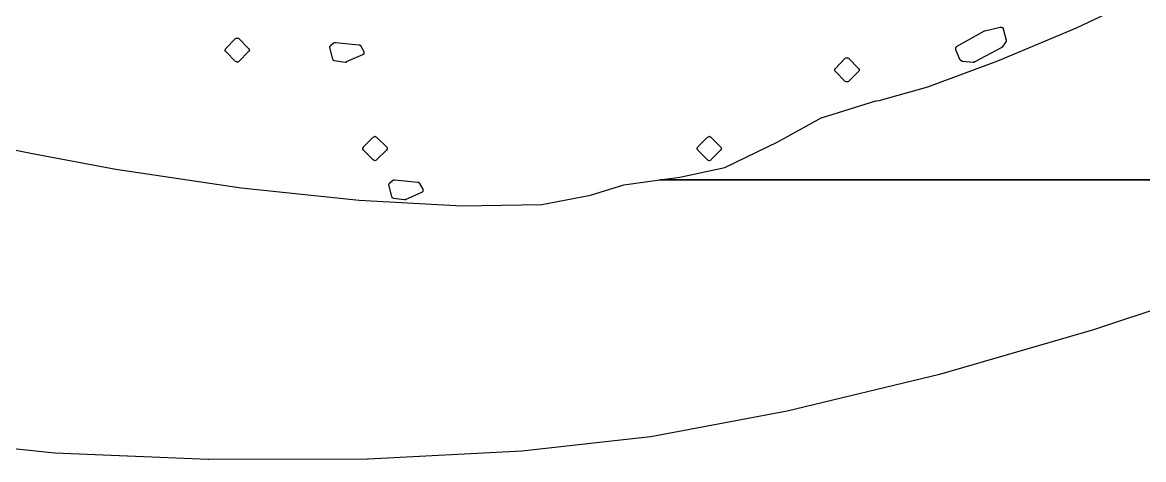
# Model space of a CAD drawing. Extents: x 83 to 346, y -162 to -57.
# Drawn here: x 270.187 to 272.601, y -142.626 to -141.685 of the extents above; entities that cross this region are included whole.
import ezdxf

# ---------------------------------------------------------------- set-up
doc = ezdxf.new("R2010")
doc.units = 0
doc.layers.add('BLACK', color=7, linetype='CONTINUOUS')

msp = doc.modelspace()

# ---------------------------------------------------------------- linework, layer by layer
at = {"layer": 'BLACK', "linetype": 'CONTINUOUS'}
for p, q in [((272.456, -141.697), (272.614, -141.622)), ((272.259, -141.703), (272.292, -141.695)), ((272.292, -141.695), (272.293, -141.695)), ((272.293, -141.695), (272.294, -141.695)), ((272.294, -141.695), (272.294, -141.695)), ((272.294, -141.695), (272.295, -141.695)), ((272.294, -141.695), (272.294, -141.695)), ((272.295, -141.695), (272.296, -141.696)), ((272.296, -141.696), (272.296, -141.696)), ((272.296, -141.696), (272.296, -141.696)), ((272.296, -141.696), (272.297, -141.696)), ((272.297, -141.696), (272.297, -141.697)), ((270.625, -141.741), (270.646, -141.72)), ((270.646, -141.72), (270.647, -141.719)), ((270.646, -141.72), (270.646, -141.72)), ((270.647, -141.719), (270.648, -141.719)), ((270.648, -141.719), (270.65, -141.719)), ((270.65, -141.719), (270.652, -141.719)), ((270.652, -141.719), (270.653, -141.72)), ((270.653, -141.72), (270.674, -141.741)), ((272.198, -141.737), (272.258, -141.703)), ((272.258, -141.703), (272.259, -141.703)), ((272.259, -141.703), (272.259, -141.703)), ((272.287, -141.768), (272.456, -141.697)), ((272.297, -141.697), (272.297, -141.697)), ((272.297, -141.697), (272.298, -141.697)), ((272.298, -141.697), (272.298, -141.698)), ((272.298, -141.698), (272.298, -141.699)), ((272.298, -141.699), (272.305, -141.723)), ((270.623, -141.745), (270.624, -141.743)), ((270.624, -141.743), (270.625, -141.741)), ((270.625, -141.741), (270.625, -141.741)), ((270.674, -141.741), (270.675, -141.743)), ((270.675, -141.743), (270.676, -141.745)), ((270.849, -141.737), (270.85, -141.736)), ((270.849, -141.738), (270.849, -141.737)), ((270.849, -141.737), (270.849, -141.737)), ((270.849, -141.737), (270.849, -141.737)), ((270.849, -141.739), (270.849, -141.738)), ((270.855, -141.764), (270.849, -141.739)), ((270.85, -141.735), (270.851, -141.734)), ((270.85, -141.736), (270.85, -141.735)), ((270.85, -141.735), (270.85, -141.735)), ((270.85, -141.735), (270.85, -141.735)), ((270.851, -141.734), (270.857, -141.729)), ((270.851, -141.734), (270.851, -141.734)), ((270.857, -141.729), (270.859, -141.728)), ((270.857, -141.729), (270.857, -141.729)), ((270.859, -141.728), (270.861, -141.728)), ((270.861, -141.728), (270.911, -141.733)), ((270.911, -141.733), (270.912, -141.733)), ((270.912, -141.733), (270.912, -141.733)), ((270.912, -141.733), (270.913, -141.733)), ((270.913, -141.733), (270.913, -141.733)), ((270.913, -141.733), (270.913, -141.734)), ((270.913, -141.734), (270.914, -141.734)), ((270.914, -141.734), (270.914, -141.734)), ((270.914, -141.734), (270.915, -141.734)), ((270.915, -141.734), (270.915, -141.735)), ((270.915, -141.735), (270.915, -141.735)), ((270.915, -141.735), (270.922, -141.748)), ((272.196, -141.74), (272.197, -141.739)), ((272.196, -141.741), (272.196, -141.74)), ((272.196, -141.74), (272.196, -141.74)), ((272.196, -141.74), (272.196, -141.74)), ((272.196, -141.742), (272.196, -141.741)), ((272.196, -141.743), (272.196, -141.742)), ((272.196, -141.742), (272.196, -141.742)), ((272.196, -141.742), (272.196, -141.742)), ((272.196, -141.744), (272.196, -141.743)), ((272.206, -141.766), (272.196, -141.744)), ((272.197, -141.739), (272.197, -141.738)), ((272.197, -141.738), (272.197, -141.738)), ((272.197, -141.738), (272.197, -141.738)), ((272.197, -141.738), (272.198, -141.738)), ((272.198, -141.738), (272.198, -141.737)), ((272.294, -141.74), (272.237, -141.77)), ((272.295, -141.739), (272.294, -141.739)), ((272.294, -141.739), (272.294, -141.74)), ((272.296, -141.738), (272.295, -141.739)), ((272.295, -141.739), (272.295, -141.739)), ((272.304, -141.727), (272.296, -141.738)), ((272.296, -141.738), (272.296, -141.738)), ((272.296, -141.738), (272.296, -141.738)), ((272.305, -141.726), (272.304, -141.727)), ((272.304, -141.727), (272.304, -141.727)), ((272.305, -141.723), (272.305, -141.723)), ((272.305, -141.723), (272.305, -141.723)), ((272.305, -141.723), (272.305, -141.724)), ((272.305, -141.724), (272.305, -141.725)), ((272.305, -141.725), (272.305, -141.725)), ((272.305, -141.725), (272.305, -141.725)), ((272.305, -141.725), (272.305, -141.726)), ((272.305, -141.726), (272.305, -141.726)), ((270.624, -141.747), (270.623, -141.745)), ((270.625, -141.748), (270.624, -141.747)), ((270.624, -141.747), (270.624, -141.747)), ((270.646, -141.769), (270.625, -141.748)), ((270.674, -141.748), (270.653, -141.769)), ((270.675, -141.747), (270.674, -141.748)), ((270.674, -141.748), (270.674, -141.748)), ((270.676, -141.745), (270.675, -141.747)), ((270.856, -141.765), (270.855, -141.764)), ((270.855, -141.764), (270.855, -141.764)), ((270.855, -141.764), (270.855, -141.764)), ((270.856, -141.766), (270.856, -141.765)), ((270.857, -141.766), (270.856, -141.766)), ((270.856, -141.766), (270.856, -141.766)), ((270.856, -141.766), (270.856, -141.766)), ((270.857, -141.767), (270.857, -141.766)), ((270.858, -141.767), (270.857, -141.767)), ((270.857, -141.767), (270.857, -141.767)), ((270.859, -141.768), (270.858, -141.767)), ((270.858, -141.767), (270.858, -141.767)), ((270.882, -141.771), (270.859, -141.768)), ((270.859, -141.768), (270.859, -141.768)), ((270.859, -141.768), (270.859, -141.768)), ((270.919, -141.755), (270.884, -141.77)), ((270.92, -141.755), (270.919, -141.755)), ((270.919, -141.755), (270.919, -141.755)), ((270.921, -141.754), (270.92, -141.754)), ((270.92, -141.754), (270.92, -141.755)), ((270.922, -141.752), (270.921, -141.753)), ((270.921, -141.753), (270.921, -141.754)), ((270.921, -141.754), (270.921, -141.754)), ((270.921, -141.754), (270.921, -141.754)), ((270.922, -141.748), (270.922, -141.748)), ((270.922, -141.748), (270.922, -141.748)), ((270.922, -141.748), (270.922, -141.749)), ((270.922, -141.749), (270.922, -141.75)), ((270.922, -141.75), (270.922, -141.75)), ((270.922, -141.75), (270.922, -141.75)), ((270.922, -141.75), (270.922, -141.751)), ((270.922, -141.751), (270.922, -141.752)), ((270.922, -141.752), (270.922, -141.752)), ((270.922, -141.752), (270.922, -141.752)), ((271.937, -141.784), (271.958, -141.762)), ((271.958, -141.762), (271.96, -141.761)), ((271.96, -141.761), (271.962, -141.761)), ((271.962, -141.761), (271.964, -141.761)), ((271.964, -141.761), (271.965, -141.762)), ((271.965, -141.762), (271.965, -141.762)), ((271.965, -141.762), (271.987, -141.784)), ((272.136, -141.824), (272.287, -141.768)), ((272.207, -141.766), (272.206, -141.766)), ((272.207, -141.767), (272.207, -141.766)), ((272.208, -141.768), (272.207, -141.767)), ((272.207, -141.767), (272.207, -141.767)), ((272.207, -141.767), (272.207, -141.767)), ((272.209, -141.768), (272.208, -141.768)), ((272.21, -141.768), (272.209, -141.768)), ((272.209, -141.768), (272.209, -141.768)), ((272.209, -141.768), (272.209, -141.768)), ((272.21, -141.769), (272.21, -141.768)), ((270.648, -141.77), (270.646, -141.769)), ((270.65, -141.771), (270.648, -141.77)), ((270.652, -141.77), (270.65, -141.771)), ((270.653, -141.769), (270.652, -141.77)), ((270.883, -141.771), (270.882, -141.771)), ((270.882, -141.771), (270.882, -141.771)), ((270.884, -141.771), (270.883, -141.771)), ((270.883, -141.771), (270.883, -141.771)), ((270.884, -141.77), (270.884, -141.771)), ((270.884, -141.771), (270.884, -141.771)), ((271.936, -141.785), (271.937, -141.784)), ((271.936, -141.787), (271.936, -141.785)), ((271.936, -141.789), (271.936, -141.787)), ((271.937, -141.791), (271.936, -141.789)), ((271.958, -141.812), (271.937, -141.791)), ((271.987, -141.791), (271.965, -141.812)), ((271.987, -141.784), (271.988, -141.785)), ((271.988, -141.789), (271.987, -141.79)), ((271.987, -141.79), (271.987, -141.791)), ((271.988, -141.785), (271.988, -141.785)), ((271.988, -141.785), (271.988, -141.787)), ((271.988, -141.787), (271.988, -141.789)), ((272.234, -141.771), (272.21, -141.769)), ((272.235, -141.771), (272.234, -141.771)), ((272.236, -141.771), (272.235, -141.771)), ((272.235, -141.771), (272.235, -141.771)), ((272.237, -141.77), (272.236, -141.77)), ((272.236, -141.77), (272.236, -141.771)), ((272.236, -141.771), (272.236, -141.771)), ((271.96, -141.813), (271.958, -141.812)), ((271.962, -141.813), (271.96, -141.813)), ((271.964, -141.813), (271.962, -141.813)), ((271.965, -141.812), (271.964, -141.813)), ((271.965, -141.812), (271.965, -141.812)), ((272.031, -141.853), (272.136, -141.824)), ((271.909, -141.89), (272.024, -141.854)), ((272.024, -141.854), (272.024, -141.854)), ((272.024, -141.854), (272.025, -141.854)), ((272.025, -141.854), (272.031, -141.853)), ((271.813, -141.942), (271.908, -141.89)), ((271.908, -141.89), (271.909, -141.89)), ((271.909, -141.89), (271.909, -141.89)), ((269.966, -141.919), (270.212, -141.968)), ((270.921, -141.953), (270.942, -141.932)), ((270.942, -141.932), (270.944, -141.931)), ((270.942, -141.932), (270.942, -141.932)), ((270.944, -141.931), (270.946, -141.93)), ((270.946, -141.93), (270.948, -141.931)), ((270.948, -141.931), (270.948, -141.931)), ((270.948, -141.931), (270.949, -141.932)), ((270.949, -141.932), (270.971, -141.953)), ((271.641, -141.953), (271.662, -141.932)), ((271.662, -141.932), (271.664, -141.931)), ((271.664, -141.931), (271.666, -141.93)), ((271.666, -141.93), (271.668, -141.931)), ((271.668, -141.931), (271.669, -141.932)), ((271.669, -141.932), (271.69, -141.953)), ((270.92, -141.956), (270.92, -141.954)), ((270.92, -141.954), (270.92, -141.954)), ((270.92, -141.954), (270.921, -141.954)), ((270.92, -141.958), (270.92, -141.956)), ((270.921, -141.96), (270.92, -141.958)), ((270.921, -141.954), (270.921, -141.953)), ((270.921, -141.953), (270.921, -141.953)), ((270.942, -141.981), (270.921, -141.96)), ((270.971, -141.96), (270.949, -141.981)), ((270.971, -141.953), (270.972, -141.954)), ((270.972, -141.958), (270.971, -141.96)), ((270.972, -141.954), (270.972, -141.956)), ((270.972, -141.956), (270.972, -141.958)), ((271.639, -141.956), (271.64, -141.954)), ((271.64, -141.958), (271.639, -141.956)), ((271.64, -141.954), (271.641, -141.953)), ((271.64, -141.954), (271.64, -141.954)), ((271.64, -141.954), (271.64, -141.954)), ((271.641, -141.96), (271.64, -141.958)), ((271.662, -141.981), (271.641, -141.96)), ((271.641, -141.96), (271.641, -141.96)), ((271.69, -141.96), (271.669, -141.981)), ((271.69, -141.953), (271.69, -141.953)), ((271.69, -141.953), (271.691, -141.954)), ((271.691, -141.958), (271.69, -141.96)), ((271.691, -141.954), (271.692, -141.956)), ((271.692, -141.956), (271.691, -141.958)), ((271.699, -141.997), (271.813, -141.942)), ((270.212, -141.968), (270.388, -142.001)), ((270.944, -141.982), (270.942, -141.981)), ((270.946, -141.983), (270.944, -141.982)), ((270.948, -141.982), (270.946, -141.983)), ((270.949, -141.981), (270.948, -141.982)), ((270.949, -141.981), (270.949, -141.981)), ((271.663, -141.982), (271.662, -141.981)), ((271.662, -141.981), (271.662, -141.981)), ((271.664, -141.982), (271.663, -141.982)), ((271.666, -141.983), (271.664, -141.982)), ((271.668, -141.982), (271.666, -141.983)), ((271.669, -141.981), (271.668, -141.982)), ((270.388, -142.001), (270.658, -142.041)), ((271.602, -142.018), (271.699, -141.997)), ((270.976, -142.033), (270.977, -142.032)), ((270.976, -142.034), (270.976, -142.033)), ((270.976, -142.033), (270.976, -142.033)), ((270.976, -142.033), (270.976, -142.033)), ((270.976, -142.035), (270.976, -142.034)), ((270.977, -142.032), (270.977, -142.031)), ((270.977, -142.031), (270.977, -142.031)), ((270.977, -142.031), (270.978, -142.031)), ((270.977, -142.032), (270.977, -142.032)), ((270.978, -142.03), (270.984, -142.025)), ((270.978, -142.031), (270.978, -142.03)), ((270.984, -142.025), (270.986, -142.024)), ((270.984, -142.025), (270.984, -142.025)), ((270.986, -142.024), (270.986, -142.024)), ((270.986, -142.024), (270.988, -142.024)), ((270.988, -142.024), (271.038, -142.029)), ((270.988, -142.024), (270.988, -142.024)), ((271.038, -142.029), (271.039, -142.029)), ((271.039, -142.029), (271.039, -142.029)), ((271.039, -142.029), (271.04, -142.029)), ((271.04, -142.029), (271.04, -142.03)), ((271.04, -142.03), (271.04, -142.03)), ((271.04, -142.03), (271.041, -142.03)), ((271.041, -142.03), (271.041, -142.031)), ((271.041, -142.031), (271.042, -142.031)), ((271.042, -142.031), (271.042, -142.031)), ((271.042, -142.031), (271.042, -142.032)), ((271.042, -142.032), (271.049, -142.044)), ((271.482, -142.035), (271.559, -142.024)), ((271.559, -142.024), (271.602, -142.018)), ((271.559, -142.024), (273.524, -142.024)), ((273.524, -142.024), (271.559, -142.024)), ((270.658, -142.041), (270.912, -142.068)), ((270.982, -142.06), (270.976, -142.035)), ((271.046, -142.051), (271.011, -142.067)), ((271.047, -142.051), (271.046, -142.051)), ((271.046, -142.051), (271.046, -142.051)), ((271.048, -142.05), (271.047, -142.051)), ((271.047, -142.051), (271.047, -142.051)), ((271.049, -142.049), (271.048, -142.049)), ((271.048, -142.049), (271.048, -142.05)), ((271.048, -142.05), (271.048, -142.05)), ((271.048, -142.05), (271.048, -142.05)), ((271.049, -142.044), (271.049, -142.045)), ((271.049, -142.045), (271.049, -142.045)), ((271.049, -142.045), (271.049, -142.045)), ((271.049, -142.045), (271.049, -142.046)), ((271.049, -142.046), (271.049, -142.046)), ((271.049, -142.046), (271.049, -142.047)), ((271.049, -142.047), (271.049, -142.047)), ((271.049, -142.047), (271.049, -142.048)), ((271.049, -142.048), (271.049, -142.048)), ((271.049, -142.048), (271.049, -142.049)), ((271.305, -142.077), (271.41, -142.057)), ((271.41, -142.057), (271.482, -142.035)), ((271.482, -142.035), (271.482, -142.035)), ((271.482, -142.035), (271.482, -142.035)), ((270.912, -142.068), (271.133, -142.08)), ((270.983, -142.061), (270.982, -142.06)), ((270.982, -142.06), (270.982, -142.06)), ((270.982, -142.06), (270.982, -142.06)), ((270.983, -142.062), (270.983, -142.061)), ((270.984, -142.063), (270.983, -142.062)), ((270.983, -142.062), (270.983, -142.062)), ((270.983, -142.062), (270.983, -142.062)), ((270.985, -142.063), (270.984, -142.063)), ((270.984, -142.063), (270.984, -142.063)), ((270.984, -142.063), (270.984, -142.063)), ((270.985, -142.064), (270.985, -142.063)), ((270.986, -142.064), (270.985, -142.064)), ((271.009, -142.067), (270.986, -142.064)), ((270.986, -142.064), (270.986, -142.064)), ((270.986, -142.064), (270.986, -142.064)), ((271.01, -142.067), (271.009, -142.067)), ((271.009, -142.067), (271.009, -142.067)), ((271.011, -142.067), (271.01, -142.067)), ((271.01, -142.067), (271.01, -142.067)), ((271.011, -142.067), (271.011, -142.067)), ((271.011, -142.067), (271.011, -142.067)), ((271.133, -142.08), (271.305, -142.077)), ((272.798, -142.245), (272.493, -142.347)), ((272.493, -142.347), (272.161, -142.443)), ((272.493, -142.347), (272.493, -142.347)), ((272.493, -142.347), (272.493, -142.347)), ((272.161, -142.443), (271.833, -142.522)), ((272.161, -142.443), (272.161, -142.443)), ((272.161, -142.443), (272.161, -142.443)), ((271.833, -142.522), (271.54, -142.577)), ((271.833, -142.522), (271.833, -142.522)), ((271.833, -142.522), (271.833, -142.522)), ((270.257, -142.612), (269.962, -142.582)), ((271.539, -142.577), (271.262, -142.608)), ((271.54, -142.577), (271.539, -142.577)), ((271.539, -142.577), (271.539, -142.577)), ((270.587, -142.626), (270.257, -142.612)), ((270.257, -142.612), (270.257, -142.612)), ((270.257, -142.612), (270.257, -142.612)), ((271.262, -142.608), (270.931, -142.625)), ((271.262, -142.608), (271.262, -142.608)), ((271.262, -142.608), (271.262, -142.608)), ((270.588, -142.626), (270.587, -142.626)), ((270.587, -142.626), (270.587, -142.626)), ((270.93, -142.625), (270.588, -142.626)), ((270.931, -142.625), (270.93, -142.625)), ((270.93, -142.625), (270.93, -142.625))]:
    msp.add_line(p, q, dxfattribs=at)

doc.saveas('drawing.dxf')
